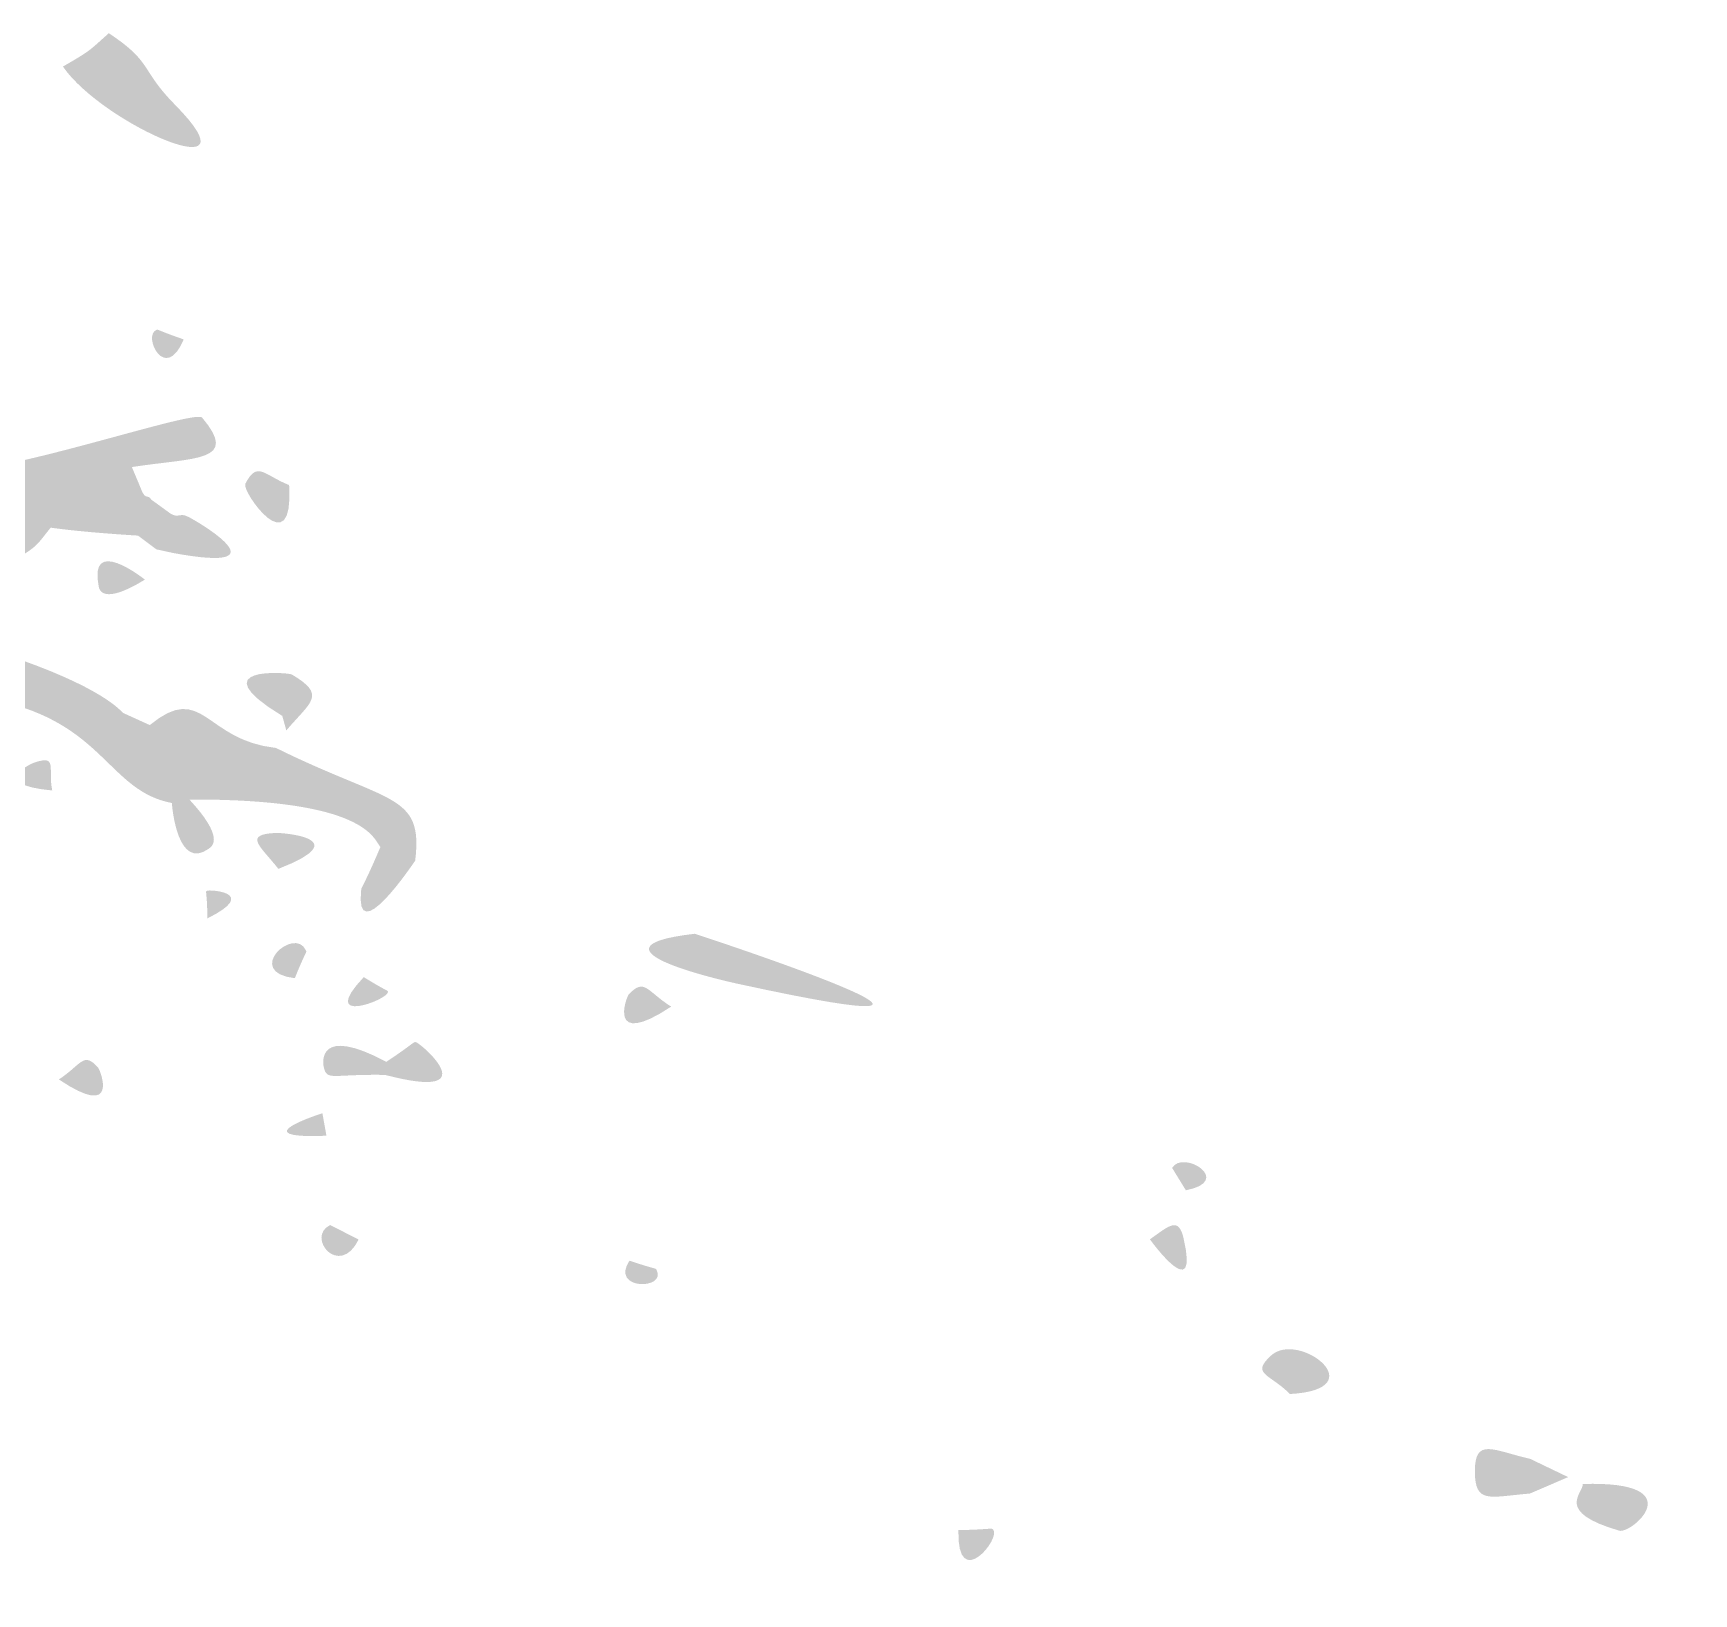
# Model space of a CAD drawing. Header units: millimetres. Extents: x 1807 to 1938, y 68 to 154.
# Drawn here: x 1829.79 to 1842.12, y 105.32 to 116.91 of the extents above; entities that cross this region are included whole.
import ezdxf

# ---------------------------------------------------------------- set-up
doc = ezdxf.new("R2010")
doc.units = ezdxf.units.MM

msp = doc.modelspace()

# ---------------------------------------------------------------- hatches: boundary and pattern name
at = {"true_color": 0x080808, "transparency": 33554687}
h = msp.add_hatch(color=18, dxfattribs=at)
edge = h.paths.add_edge_path(flags=0)
edge.add_spline(control_points=[(1830.349, 116.914), (1830.68, 116.695), (1830.579, 116.647), (1830.843, 116.38), (1831.482, 115.731), (1830.31, 116.23), (1830.008, 116.666), (1830.216, 116.787), (1830.194, 116.776), (1830.349, 116.914)], knot_values=[0, 0, 0, 0, 1, 1, 1, 2, 2, 2, 3, 3, 3, 3], degree=3, periodic=1)
h = msp.add_hatch(color=18, dxfattribs=at)
edge = h.paths.add_edge_path(flags=0)
edge.add_spline(control_points=[(1830.905, 114.64), (1830.768, 114.31), (1830.598, 114.669), (1830.702, 114.71), (1830.718, 114.716), (1830.702, 114.71), (1830.905, 114.64)], knot_values=[0, 0, 0, 0, 1, 1, 1, 2, 2, 2, 2], degree=3, periodic=1)
h = msp.add_hatch(color=18, dxfattribs=at)
edge = h.paths.add_edge_path(flags=0)
edge.add_spline(control_points=[(1830.52, 113.692), (1830.109, 113.548), (1830.084, 113.569), (1829.917, 113.242), (1829.803, 113.1), (1829.826, 113.112), (1829.658, 113.006), (1829.556, 113.101), (1829.508, 113.033), (1829.396, 113.138), (1829.38, 113.153), (1829.396, 113.138), (1829.242, 113.355), (1829.298, 113.588), (1829.227, 113.648), (1829.507, 113.699), (1830.078, 113.805), (1830.999, 114.111), (1831.042, 114.059), (1831.321, 113.728), (1830.991, 113.765), (1830.52, 113.692)], knot_values=[0, 0, 0, 0, 1, 1, 1, 2, 2, 2, 3, 3, 3, 4, 4, 4, 5, 5, 5, 6, 6, 6, 7, 7, 7, 7], degree=3, periodic=1)
h = msp.add_hatch(color=18, dxfattribs=at)
edge = h.paths.add_edge_path(flags=0)
edge.add_spline(control_points=[(1831.688, 113.558), (1831.725, 112.955), (1831.334, 113.512), (1831.362, 113.567), (1831.453, 113.742), (1831.499, 113.633), (1831.688, 113.558)], knot_values=[0, 0, 0, 0, 1, 1, 1, 2, 2, 2, 2], degree=3, periodic=1)
h = msp.add_hatch(color=18, dxfattribs=at)
edge = h.paths.add_edge_path(flags=0)
edge.add_spline(control_points=[(1830.52, 113.692), (1830.601, 113.501), (1830.593, 113.515), (1830.601, 113.501), (1830.625, 113.455), (1830.644, 113.487), (1830.663, 113.451), (1830.679, 113.292), (1830.658, 113.306), (1830.566, 113.183), (1830.514, 113.186), (1830.163, 113.207), (1829.917, 113.242), (1830.084, 113.569), (1830.109, 113.548), (1830.52, 113.692)], knot_values=[0, 0, 0, 0, 1, 1, 1, 2, 2, 2, 3, 3, 3, 4, 4, 4, 5, 5, 5, 5], degree=3, periodic=1)
h = msp.add_hatch(color=18, dxfattribs=at)
edge = h.paths.add_edge_path(flags=0)
edge.add_spline(control_points=[(1830.663, 113.451), (1830.81, 113.345), (1830.798, 113.352), (1830.81, 113.345), (1830.868, 113.31), (1830.879, 113.358), (1830.945, 113.319), (1830.945, 113.319), (1830.83, 113.053), (1830.83, 113.053), (1830.83, 113.053), (1830.702, 113.081), (1830.702, 113.081), (1830.702, 113.081), (1830.566, 113.183), (1830.566, 113.183), (1830.658, 113.306), (1830.679, 113.292), (1830.663, 113.451)], knot_values=[0, 0, 0, 0, 1, 1, 1, 2, 2, 2, 3, 3, 3, 4, 4, 4, 5, 5, 5, 6, 6, 6, 6], degree=3, periodic=1)
h = msp.add_hatch(color=18, dxfattribs=at)
edge = h.paths.add_edge_path(flags=0)
edge.add_spline(control_points=[(1830.945, 113.319), (1830.97, 113.309), (1831.696, 112.894), (1830.83, 113.053), (1830.83, 113.053), (1830.945, 113.319), (1830.945, 113.319)], knot_values=[0, 0, 0, 0, 1, 1, 1, 2, 2, 2, 2], degree=3, periodic=1)
h = msp.add_hatch(color=18, dxfattribs=at)
edge = h.paths.add_edge_path(flags=0)
edge.add_spline(control_points=[(1830.617, 112.856), (1830.303, 112.663), (1830.278, 112.782), (1830.274, 112.805), (1830.197, 113.185), (1830.597, 112.872), (1830.617, 112.856)], knot_values=[0, 0, 0, 0, 1, 1, 1, 2, 2, 2, 2], degree=3, periodic=1)
h = msp.add_hatch(color=18, dxfattribs=at)
edge = h.paths.add_edge_path(flags=0)
edge.add_spline(control_points=[(1829.568, 112.304), (1830.31, 112.058), (1830.44, 111.876), (1830.455, 111.866), (1830.455, 111.866), (1830.653, 111.776), (1830.653, 111.776), (1831.051, 112.102), (1831.058, 111.663), (1831.59, 111.606), (1832.436, 111.188), (1832.685, 111.273), (1832.624, 110.769), (1832.624, 110.769), (1832.366, 110.871), (1832.366, 110.871), (1832.314, 110.926), (1832.27, 111.228), (1830.947, 111.223), (1830.947, 111.223), (1830.817, 111.197), (1830.817, 111.197), (1830.345, 111.287), (1830.314, 111.789), (1829.518, 111.958), (1829.518, 111.958), (1829.568, 112.304), (1829.568, 112.304)], knot_values=[0, 0, 0, 0, 1, 1, 1, 2, 2, 2, 3, 3, 3, 4, 4, 4, 5, 5, 5, 6, 6, 6, 7, 7, 7, 8, 8, 8, 9, 9, 9, 9], degree=3, periodic=1)
h = msp.add_hatch(color=18, dxfattribs=at)
edge = h.paths.add_edge_path(flags=0)
edge.add_spline(control_points=[(1831.637, 111.844), (1831.016, 112.22), (1831.682, 112.166), (1831.707, 112.152), (1831.97, 111.997), (1831.848, 111.95), (1831.667, 111.736), (1831.667, 111.736), (1831.637, 111.844), (1831.637, 111.844)], knot_values=[0, 0, 0, 0, 1, 1, 1, 2, 2, 2, 3, 3, 3, 3], degree=3, periodic=1)
h = msp.add_hatch(color=18, dxfattribs=at)
edge = h.paths.add_edge_path(flags=0)
edge.add_spline(control_points=[(1829.929, 111.29), (1829.446, 111.336), (1829.769, 111.488), (1829.79, 111.495), (1829.975, 111.561), (1829.894, 111.451), (1829.929, 111.29)], knot_values=[0, 0, 0, 0, 1, 1, 1, 2, 2, 2, 2], degree=3, periodic=1)
h = msp.add_hatch(color=18, dxfattribs=at)
edge = h.paths.add_edge_path(flags=0)
edge.add_spline(control_points=[(1830.817, 111.197), (1830.817, 111.197), (1830.947, 111.223), (1830.947, 111.223), (1831.207, 110.943), (1831.12, 110.879), (1831.093, 110.859), (1830.86, 110.688), (1830.819, 111.164), (1830.817, 111.197)], knot_values=[0, 0, 0, 0, 1, 1, 1, 2, 2, 2, 3, 3, 3, 3], degree=3, periodic=1)
h = msp.add_hatch(color=18, dxfattribs=at)
edge = h.paths.add_edge_path(flags=0)
edge.add_spline(control_points=[(1831.608, 110.708), (1831.478, 110.874), (1831.339, 110.966), (1831.596, 110.975), (1831.622, 110.976), (1832.205, 110.94), (1831.608, 110.708)], knot_values=[0, 0, 0, 0, 1, 1, 1, 2, 2, 2, 2], degree=3, periodic=1)
h = msp.add_hatch(color=18, dxfattribs=at)
edge = h.paths.add_edge_path(flags=0)
edge.add_spline(control_points=[(1832.366, 110.871), (1832.366, 110.871), (1832.624, 110.769), (1832.624, 110.769), (1832.605, 110.741), (1832.173, 110.099), (1832.223, 110.552), (1832.226, 110.579), (1832.239, 110.572), (1832.366, 110.871)], knot_values=[0, 0, 0, 0, 1, 1, 1, 2, 2, 2, 3, 3, 3, 3], degree=3, periodic=1)
h = msp.add_hatch(color=18, dxfattribs=at)
edge = h.paths.add_edge_path(flags=0)
edge.add_spline(control_points=[(1831.081, 110.34), (1831.079, 110.546), (1831.062, 110.538), (1831.079, 110.546), (1831.096, 110.554), (1831.472, 110.535), (1831.081, 110.34)], knot_values=[0, 0, 0, 0, 1, 1, 1, 2, 2, 2, 2], degree=3, periodic=1)
h = msp.add_hatch(color=18, dxfattribs=at)
edge = h.paths.add_edge_path(flags=0)
edge.add_spline(control_points=[(1831.73, 109.896), (1831.344, 109.94), (1831.729, 110.29), (1831.813, 110.102), (1831.82, 110.085), (1831.813, 110.102), (1831.73, 109.896)], knot_values=[0, 0, 0, 0, 1, 1, 1, 2, 2, 2, 2], degree=3, periodic=1)
h = msp.add_hatch(color=18, dxfattribs=at)
edge = h.paths.add_edge_path(flags=0)
edge.add_spline(control_points=[(1834.7, 110.226), (1834.742, 110.213), (1837.418, 109.334), (1835.036, 109.851), (1834.992, 109.86), (1833.789, 110.121), (1834.7, 110.226)], knot_values=[0, 0, 0, 0, 1, 1, 1, 2, 2, 2, 2], degree=3, periodic=1)
h = msp.add_hatch(color=18, dxfattribs=at)
edge = h.paths.add_edge_path(flags=0)
edge.add_spline(control_points=[(1832.242, 109.904), (1832.422, 109.793), (1832.423, 109.807), (1832.422, 109.793), (1832.419, 109.733), (1831.897, 109.539), (1832.242, 109.904)], knot_values=[0, 0, 0, 0, 1, 1, 1, 2, 2, 2, 2], degree=3, periodic=1)
h = msp.add_hatch(color=18, dxfattribs=at)
edge = h.paths.add_edge_path(flags=0)
edge.add_spline(control_points=[(1834.525, 109.685), (1834.045, 109.367), (1834.193, 109.758), (1834.21, 109.776), (1834.329, 109.901), (1834.342, 109.8), (1834.525, 109.685)], knot_values=[0, 0, 0, 0, 1, 1, 1, 2, 2, 2, 2], degree=3, periodic=1)
h = msp.add_hatch(color=18, dxfattribs=at)
edge = h.paths.add_edge_path(flags=0)
edge.add_spline(control_points=[(1832.41, 109.275), (1832.41, 109.275), (1832.4, 109.178), (1832.4, 109.178), (1832.005, 109.185), (1831.97, 109.131), (1831.945, 109.235), (1831.938, 109.266), (1831.895, 109.55), (1832.41, 109.275)], knot_values=[0, 0, 0, 0, 1, 1, 1, 2, 2, 2, 3, 3, 3, 3], degree=3, periodic=1)
h = msp.add_hatch(color=18, dxfattribs=at)
edge = h.paths.add_edge_path(flags=0)
edge.add_spline(control_points=[(1832.41, 109.275), (1832.628, 109.421), (1832.606, 109.422), (1832.628, 109.421), (1832.664, 109.417), (1833.171, 108.976), (1832.4, 109.178), (1832.4, 109.178), (1832.41, 109.275), (1832.41, 109.275)], knot_values=[0, 0, 0, 0, 1, 1, 1, 2, 2, 2, 3, 3, 3, 3], degree=3, periodic=1)
h = msp.add_hatch(color=18, dxfattribs=at)
edge = h.paths.add_edge_path(flags=0)
edge.add_spline(control_points=[(1829.978, 109.144), (1830.147, 109.255), (1830.16, 109.356), (1830.27, 109.231), (1830.285, 109.215), (1830.435, 108.837), (1829.978, 109.144)], knot_values=[0, 0, 0, 0, 1, 1, 1, 2, 2, 2, 2], degree=3, periodic=1)
h = msp.add_hatch(color=18, dxfattribs=at)
edge = h.paths.add_edge_path(flags=0)
edge.add_spline(control_points=[(1831.965, 108.726), (1831.322, 108.7), (1831.935, 108.893), (1831.935, 108.893), (1831.935, 108.893), (1831.965, 108.726), (1831.965, 108.726)], knot_values=[0, 0, 0, 0, 1, 1, 1, 2, 2, 2, 2], degree=3, periodic=1)
h = msp.add_hatch(color=18, dxfattribs=at)
edge = h.paths.add_edge_path(flags=0)
edge.add_spline(control_points=[(1838.347, 108.321), (1838.347, 108.321), (1838.245, 108.487), (1838.245, 108.487), (1838.326, 108.627), (1838.706, 108.389), (1838.347, 108.321)], knot_values=[0, 0, 0, 0, 1, 1, 1, 2, 2, 2, 2], degree=3, periodic=1)
h = msp.add_hatch(color=18, dxfattribs=at)
edge = h.paths.add_edge_path(flags=0)
edge.add_spline(control_points=[(1832.204, 107.955), (1832.06, 107.664), (1831.809, 107.976), (1831.993, 108.063), (1831.993, 108.063), (1832.204, 107.955), (1832.204, 107.955)], knot_values=[0, 0, 0, 0, 1, 1, 1, 2, 2, 2, 2], degree=3, periodic=1)
h = msp.add_hatch(color=18, dxfattribs=at)
edge = h.paths.add_edge_path(flags=0)
edge.add_spline(control_points=[(1838.08, 107.957), (1838.224, 108.058), (1838.293, 108.13), (1838.331, 107.96), (1838.446, 107.455), (1838.09, 107.942), (1838.08, 107.957)], knot_values=[0, 0, 0, 0, 1, 1, 1, 2, 2, 2, 2], degree=3, periodic=1)
h = msp.add_hatch(color=18, dxfattribs=at)
edge = h.paths.add_edge_path(flags=0)
edge.add_spline(control_points=[(1834.215, 107.798), (1834.416, 107.731), (1834.409, 107.744), (1834.416, 107.731), (1834.497, 107.581), (1834.068, 107.576), (1834.215, 107.798)], knot_values=[0, 0, 0, 0, 1, 1, 1, 2, 2, 2, 2], degree=3, periodic=1)
h = msp.add_hatch(color=18, dxfattribs=at)
edge = h.paths.add_edge_path(flags=0)
edge.add_spline(control_points=[(1839.12, 106.808), (1838.968, 106.961), (1838.827, 106.954), (1838.98, 107.094), (1839.184, 107.282), (1839.756, 106.843), (1839.12, 106.808)], knot_values=[0, 0, 0, 0, 1, 1, 1, 2, 2, 2, 2], degree=3, periodic=1)
h = msp.add_hatch(color=18, dxfattribs=at)
edge = h.paths.add_edge_path(flags=0)
edge.add_spline(control_points=[(1840.905, 106.326), (1840.905, 106.326), (1840.902, 106.069), (1840.902, 106.069), (1840.601, 106.044), (1840.494, 105.989), (1840.493, 106.233), (1840.493, 106.488), (1840.627, 106.39), (1840.905, 106.326)], knot_values=[0, 0, 0, 0, 1, 1, 1, 2, 2, 2, 3, 3, 3, 3], degree=3, periodic=1)
msp.add_hatch(color=18, dxfattribs=at).paths.add_polyline_path([(1840.905, 106.326), (1841.186, 106.191), (1840.902, 106.069)], flags=0)
h = msp.add_hatch(color=18, dxfattribs=at)
edge = h.paths.add_edge_path(flags=0)
edge.add_spline(control_points=[(1841.295, 106.14), (1842.119, 106.165), (1841.656, 105.767), (1841.566, 105.793), (1841.082, 105.933), (1841.297, 106.068), (1841.295, 106.14)], knot_values=[0, 0, 0, 0, 1, 1, 1, 2, 2, 2, 2], degree=3, periodic=1)
h = msp.add_hatch(color=18, dxfattribs=at)
edge = h.paths.add_edge_path(flags=0)
edge.add_spline(control_points=[(1836.658, 105.797), (1836.914, 105.803), (1836.9, 105.815), (1836.914, 105.803), (1836.984, 105.744), (1836.645, 105.324), (1836.658, 105.797)], knot_values=[0, 0, 0, 0, 1, 1, 1, 2, 2, 2, 2], degree=3, periodic=1)

doc.saveas('drawing.dxf')
